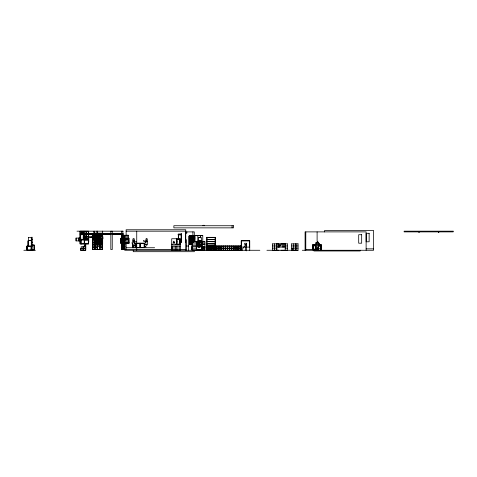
<?xml version="1.0" encoding="UTF-8"?>
<svg xmlns="http://www.w3.org/2000/svg" width="477" height="477" viewBox="0 0 477 477"><rect width="100%" height="100%" fill="white"/><g stroke="black" fill="none" stroke-linecap="round" stroke-linejoin="round"><path stroke-width="0.72" d="M89.861 236.813L89.807 237.468L99.055 237.445L99.073 236.825M89.879 237.468L89.807 236.83M91.983 236.813L91.912 237.516L92.001 236.83M94.81 236.813L94.738 237.659L94.828 236.83M97.642 236.813L97.642 237.588L99.055 237.576M98.345 237.588L98.363 238.387L99.073 238.387M99.073 238.947L99.055 236.807M99.216 238.947L99.198 236.878L100.683 236.807L100.683 238.929M99.264 238.929L99.264 236.807M100.891 238.929L100.891 236.807M102.507 238.858L102.585 240.354M102.734 238.858L102.734 236.878M102.817 238.947L102.799 236.807L89.789 236.813M85.103 237.331L85.741 237.331M132.463 241.469L132.988 238.816L133.983 238.399L134.395 239.818L133.864 240.348L134.371 241.761L133.81 240.152L134.663 243.216M317.885 241.183L317.557 242.656L317.575 242.119L317.849 242.531L317.205 242.215L315.607 242.775L315.237 244.254M145.849 243.532L145.92 241.183L146.415 240.152L145.861 241.761L146.582 239.919L146.35 240.33L145.831 239.818L146.242 238.399L147.238 238.816L147.727 243.813L146.988 244.987L144.901 244.689M245.22 250.276L246.353 243.902L241.463 250.276M280.094 246.472L280.327 245.685M146.218 241.171L146.499 240.325L145.33 241.38M128.176 239.508L128.039 243.318L128.253 239.502M127.991 235.477L128.23 239.299M173.807 241.219L173.908 243.121L174.01 241.219M318.69 243.3L318.857 243.962L318.69 243.3L318.338 243.604L318.737 244.391M128.957 243.043L124.926 243.192M279.969 245.345L280.303 245.13L280.011 245.315M316.191 248.243L313.639 249.632M318.058 247.128L320.55 245.643M134.687 242.256L136.243 241.457M318.737 243.413L318.338 243.604L318.248 242.918L318.684 242.882M143.756 240.378L143.535 240.849L143.982 241.457L145.539 242.256L147.149 241.386L146.612 241.589M144.048 240.915L144.358 240.796M77.006 231.178L123.191 231.178M126.131 231.178L185.756 231.178M80.047 231.309L88.466 231.309L88.466 239.728M185.392 231.888L194.3 231.888L194.3 236.127M185.964 232.591L186.322 232.591L186.322 233.158M185.464 233.014L186.877 233.014L186.877 231.888M94.112 233.211L102.627 233.211M94.112 233.283L102.627 233.283M121.438 233.652L122.142 233.652M82.259 233.819L80.768 233.819L80.768 234.386L82.259 234.386M84.495 233.819L123.209 233.819L123.209 234.386L112.041 234.386M80.768 233.891L82.181 233.891M97.04 233.891L85.013 233.819M123.209 233.891L97.743 233.819M181.296 234.004L178.326 234.004L178.326 238.959M80.047 234.07L88.537 234.07M177.975 234.362L181.51 234.362M84.495 234.386L110.551 234.386M83.702 234.529L80.374 234.529L80.374 239.728M80.446 234.636L83.63 234.636L83.63 239.621M121.438 234.636L121.754 234.636M83.558 234.744L80.518 234.744L80.518 239.514L83.558 239.514M178.326 234.714L181.296 234.714M181.188 234.833L178.434 234.833L178.434 238.959M122.851 235.423L124.974 235.423L124.974 249.566M96.801 235.495L95.054 235.495L95.054 236.622M97.529 235.495L99.86 235.495L99.86 236.574M192.642 244.319L189.751 244.343L189.751 235.638L202.767 235.644L202.767 244.343L200.942 244.331M189.751 235.662L202.767 235.662M189.751 235.781L191.73 235.781L191.73 244.272M191.873 235.781L193.358 235.781L193.358 242.149M191.939 235.876L193.286 235.876M94.112 236.037L102.627 236.037M94.112 236.109L102.627 236.109M190.061 236.127L188.642 236.127L188.642 250.276M83.231 236.216L83.231 237.671M83.797 236.544L88.466 236.544M193.501 236.473L194.914 236.503M83.797 236.616L88.466 236.616M191.873 236.723L193.286 236.723M191.873 236.795L193.286 236.795M100.891 236.878L102.805 236.878M123.65 236.866L124.974 236.866M191.939 236.866L193.286 236.866M123.561 236.98L124.974 236.98M123.984 237.117L122.923 237.117L122.923 235.495L128.367 235.262L123.346 235.262L123.346 239.508M123.984 237.26L122.923 237.26L122.923 238.888L123.984 238.888M193.501 237.266L194.914 237.248M121.438 237.403L121.754 237.403M28.459 237.612L31.291 237.612M198.611 237.612L201.437 237.546L201.437 246.031L197.55 246.031M215.365 250.276L215.365 237.331L206.738 237.331L215.365 237.546M189.751 237.689L191.659 237.689M191.873 237.713L193.286 237.713M189.751 237.761L191.659 237.761M191.873 237.784L193.286 237.784M189.751 237.904L191.659 237.904M191.873 237.856L193.286 237.928M83.797 238.029L88.466 238.029M189.751 237.975L191.659 237.975M81.024 238.077L76.034 238.077L76.034 240.909L80.327 240.909M83.105 238.077L88.764 238.077L88.764 241.97M79.319 238.142L80.804 238.142M83.034 238.142L84.518 238.142M121.438 238.172L121.754 238.172M88.549 238.291L84.733 238.291L84.727 234.529M120.472 238.512L128.963 238.524M123.65 238.816L124.974 238.816M191.873 238.774L193.286 238.774M193.501 238.804L194.914 238.834M96.801 238.888L95.054 238.888L95.054 237.188M97.529 238.888L102.817 238.876M191.873 238.846L193.286 238.917M102.603 238.941L92.61 239.031L92.61 242.423L94.339 242.423M124.974 238.959L122.923 239.031L122.923 242.423L123.984 242.423M176.544 239.204L179.865 239.204L179.865 244.403M123.561 239.299L128.367 239.299L128.355 239.722L121.182 239.71M32.233 239.382L31.524 239.382L32.233 239.454M83.797 239.376L88.466 239.376M83.797 239.448L88.466 239.448M128.367 239.508L121.182 239.502L121.182 243.318L121.534 243.318L121.534 239.71M215.365 239.454L206.738 239.454L215.365 239.663M193.501 239.597L194.914 239.597M80.047 239.728L88.537 239.728M94.13 239.645L102.603 239.645M189.751 239.812L191.659 239.812M191.873 239.764L193.286 239.764M84.363 243.759L84.363 239.943L88.358 239.907M189.751 239.883L191.73 239.883M191.873 239.836L193.358 239.883M84.363 239.943L88.323 239.943L88.323 243.759M189.751 240.026L191.73 240.026M191.873 240.026L193.358 240.026M189.751 240.098L191.659 240.098M191.873 240.098L193.286 240.098L193.286 242.077L191.873 242.077M191.939 240.169L193.286 240.169M28.459 240.372L31.291 240.372M94.052 240.354L102.68 240.354M193.501 240.378L194.914 240.36M198.611 240.372L201.437 240.372M28.459 240.444L31.291 240.444M94.052 240.497L102.68 240.497M198.611 240.444L201.437 240.444M94.196 240.569L98.226 240.569M102.519 240.569L98.489 240.569L98.489 241.982L98.441 240.497M122.923 240.652L123.984 240.652M122.923 240.796L124.974 240.796M177.009 240.891L177.009 242.346M249.656 240.867L241.308 240.867L241.308 247.092M28.042 240.939L28.042 245.923M123.561 240.939L124.974 240.939M191.873 241.016L193.286 241.016M198.193 240.939L197.925 246.526M191.873 241.088L193.286 241.088M191.939 241.159L193.286 241.159M193.501 241.141L194.914 241.165M215.365 241.577L206.738 241.577L215.365 241.785M94.267 241.69L95.114 241.69M95.257 241.69L96.104 241.69M96.318 241.69L97.165 241.69M97.308 241.69L98.155 241.69M98.56 241.69L99.407 241.69M99.55 241.69L100.397 241.69M100.611 241.69L101.458 241.69M101.601 241.69L102.448 241.69M94.267 241.911L95.114 241.911L95.114 240.569M95.257 241.911L96.104 241.911L96.104 240.569M96.318 241.911L97.165 241.911M97.308 241.911L98.155 241.911M98.56 241.911L99.407 241.911L99.407 240.569M99.55 241.911L100.397 241.911L100.397 240.569M100.611 241.911L101.458 241.911L101.458 240.569M101.601 241.911L102.448 241.911L102.448 240.569M196.464 241.857L204.883 241.857M94.052 241.982L102.68 241.982M189.751 242.006L191.659 241.934M191.873 242.006L202.051 241.928M32.233 242.209L31.387 242.209L32.233 242.28M94.052 242.125L102.543 242.191M189.751 242.149L191.659 242.149M189.751 242.221L191.659 242.221M179.811 242.495L181.296 242.495L181.296 233.676M94.392 242.566L92.61 242.566L92.61 244.194L102.68 244.105L102.662 231.089M123.984 242.566L122.923 242.566L122.923 245.959L123.984 245.959M124.747 242.692L128.355 242.9L124.539 242.9M123.65 242.775L124.974 242.775M200.942 242.847L201.437 242.847M121.534 242.966L128.963 242.966M200.942 242.918L201.437 242.918M121.534 243.181L124.503 243.014M246.734 243.27L244.618 243.27L244.618 244.427L245.673 244.427M124.926 243.336L124.503 243.318L124.539 239.508M135.867 243.353L144.358 243.353M121.2 243.532L121.516 243.604M124.521 243.532L124.908 243.544M215.365 243.699L206.738 243.699L215.365 243.908M88.358 243.795L80.225 243.795L80.225 239.907M276.785 243.795L276.809 250.204M285.18 243.795L285.204 250.276M94.267 243.807L96.104 243.807M96.39 243.807L98.226 243.807M98.506 243.807L100.349 243.807M100.629 243.807L102.472 243.807M272.564 243.872L278.926 243.842L278.908 247.402L278.926 243.825M280.959 243.872L287.321 243.842M291.668 243.872L298.036 243.842M192.398 243.974L196.291 243.974M276.72 243.98L285.204 243.908M94.267 244.033L98.226 244.033M98.506 244.033L100.349 244.033M100.629 244.033L102.472 244.033M189.751 244.057L191.659 244.057M202.123 244.087L204.883 244.087M122.923 244.194L123.984 244.194M189.751 244.129L191.73 244.129M196.464 244.158L204.883 244.158M122.923 244.26L123.984 244.26M189.751 244.272L191.873 244.272L191.873 235.638M196.464 244.224L202.051 244.23M122.923 244.331L123.984 244.331M196.733 244.343L198.426 244.337M171.708 244.403L180.193 244.403M196.989 244.689L198.402 244.689M316.323 244.689L312.787 244.689L312.787 249.99L313.001 244.898M317.742 244.689L321.277 244.689L321.277 249.99L321.063 244.898M123.65 244.755L124.974 244.755M132.654 247.742L132.159 242.435L132.445 244.773L135.486 244.773L135.486 247.742M32.066 244.969L34.189 244.969L34.189 249.99L33.98 245.178M123.561 244.898L124.974 244.898M196.989 244.898L198.402 244.898M312.787 244.898L316.323 244.898M317.742 244.898L321.277 244.898M32.239 246.526L31.458 246.526L31.458 245.112L34.189 245.178M85.741 245.112L84.96 245.112L84.96 246.526M315.619 245.381L313.496 245.381L313.496 249.978L313.711 245.595M317.742 245.381L320.568 245.381L320.568 249.978L320.359 245.595M136.476 245.476L132.654 245.476L132.445 244.773M200.942 245.679L201.437 245.679M313.496 245.595L316.323 245.595M318.445 245.595L320.568 245.595M200.942 245.75L201.437 245.75M84.96 245.816L84.185 245.816L84.185 246.526M206.744 245.816L215.3 245.816M192.398 245.959L196.291 245.959M272.582 245.965L278.95 245.989M281.686 245.989L287.345 245.965M291.691 245.965L298.053 245.965M31.291 246.031L27.398 246.031L27.398 250.276M180.193 246.031L172.06 246.031L172.06 249.918L180.193 249.918M186.525 246.031L188.642 246.031M214.757 246.031L241.63 246.031M27.91 246.156L26.551 246.156L26.551 249.978L26.766 246.37M123.984 246.102L122.923 246.102L122.923 249.495L123.984 249.495L123.984 235.423M192.398 246.102L196.291 246.102M214.829 246.102L216.808 246.102M219.068 246.102L221.054 246.102L221.054 248.082M223.17 246.102L221.191 246.102L221.191 248.082M225.436 246.102L227.416 246.102L227.416 248.082M229.538 246.102L227.559 246.102L227.559 248.082M231.804 246.102L233.784 246.102L233.784 248.082M235.906 246.102L233.921 246.102L233.921 248.082M241.612 246.102L240.289 246.102L240.289 248.082M197.478 246.21L201.228 246.245M26.551 246.37L27.91 246.37M196.464 246.454L202.051 246.454M196.464 246.526L204.955 246.526M206.738 246.526L215.365 246.526M83.624 246.669L85.747 246.669M196.464 246.597L204.883 246.597M206.738 246.669L215.222 246.669L215.222 248.153M83.624 246.74L85.747 246.74M123.65 246.74L124.974 246.74M206.881 246.74L210.912 246.74L210.912 248.153M215.205 246.74L211.174 246.74L211.174 248.153L211.12 246.669M123.561 246.877L124.974 246.877M196.572 246.812L201.556 246.812M191.456 247.164L192.774 247.092M241.243 247.092L249.727 247.092M276.72 247.092L285.204 247.092M121.438 247.295L121.754 247.295M202.051 247.444L204.955 247.444M135.867 247.527L144.358 247.527M122.923 247.73L123.984 247.73M126.327 247.742L154.62 247.742M202.123 247.73L204.883 247.73M122.923 247.802L123.984 247.867M202.123 247.802L204.883 247.802M206.952 247.861L207.799 247.861M207.942 247.861L208.789 247.861M209.004 247.861L209.85 247.861M209.993 247.861L210.84 247.861M211.245 247.861L212.092 247.861M212.235 247.861L213.082 247.861M213.297 247.861L214.143 247.861M214.286 247.861L215.133 247.861M207.459 247.939L215.365 247.939M316.001 247.897L318.26 247.897M315.434 248.01L315.649 250.276M83.624 248.153L85.747 248.153L85.675 246.526L83.624 246.526L83.624 250.276L85.747 250.276L85.741 243.675M192.398 248.123L196.291 248.112M206.738 248.153L215.365 248.153M272.564 248.129L276.833 248.112M285.18 248.082L287.345 248.129M291.668 248.159L298.053 248.112M216.808 248.225L215.485 248.225L241.63 248.153L240.289 248.225L240.289 250.204L242.268 250.204M219.068 248.225L221.054 248.225L221.054 250.204L219.068 250.204M223.17 248.225L221.191 248.225L221.191 250.204L223.17 250.204M225.436 248.225L227.416 248.225L227.416 250.204L225.436 250.204M229.538 248.225L227.559 248.225L227.559 250.204L229.538 250.204M231.804 248.225L233.784 248.225L233.784 250.204L231.804 250.204M235.906 248.225L233.921 248.225L233.921 250.204L235.906 250.204M27.356 248.362L27.29 250.276M83.624 248.362L85.747 248.296M206.738 248.296L215.222 248.362M316.001 248.463L318.26 248.463M123.65 248.72L124.974 248.72M366.151 248.857L373.592 248.857M202.123 248.928L204.883 248.928M202.123 249L204.883 249M191.456 249.143L192.75 249.143M121.438 249.215L122.142 249.215M192.774 249.215L191.456 249.215L191.456 247.092M32.066 249.638L34.189 249.787L32.066 249.847M171.642 249.566L121.438 249.566L121.438 231.25L122.851 231.25L122.851 249.566M179.811 249.566L185.756 249.566M305.793 249.566L315.696 249.566M196.464 249.948L201.664 249.948L201.664 246.621M27.29 249.984L31.077 250.061L31.077 246.245L27.326 246.21L27.356 250.276M192.249 249.978L192.034 248.517M192.434 250.061L196.256 250.061M206.952 249.984L208.789 249.984M208.896 250.061L215.365 250.061M27.356 250.204L29.341 250.276M29.753 250.186L32.168 250.204M80.863 250.204L82.843 250.204M83.696 250.204L85.675 250.204M192.052 250.192L192.225 241.785L204.955 241.785L204.883 250.276M196.464 250.204L204.883 250.204M206.952 250.204L208.789 250.204M209.069 250.204L210.912 250.204M211.192 250.204L216.808 250.204M278.95 250.276L272.564 250.252L272.582 243.825M281.001 250.276L287.345 250.252L287.321 243.825M291.715 250.252L298.053 250.252L298.03 243.825M23.85 250.276L35.417 250.276M259.846 250.276L124.718 250.276L124.718 249.566M266.917 250.276L298.053 250.276M302.287 250.276L373.592 250.276L373.592 230.469L324.581 230.469L324.581 231.941M144.704 244.641L146.988 244.987L146.081 244.373M135.051 243.455L134.12 243.306L133.029 241.565M317.354 243.968L316.847 243.825L317.211 243.991L316.895 242.775L316.305 243.002L316.561 244.176M134.896 241.38L133.733 240.325L134.013 241.171M317.205 242.215L318.708 242.811L319.035 243.664M312.99 244.868L316.156 246.746M318.058 247.873L321.224 249.751M319.107 243.884L318.767 243.634L319.268 244.302M134.83 242.882L133.834 241.058M145.563 246.597L146.028 247.068M145.402 246.448L145.849 246.937M97.618 231.16L97.618 238.929M366.121 250.276L366.121 231.888L305.083 231.888L305.083 250.276M360.153 250.276L360.153 250.98L313.967 250.98L313.967 250.276M318.26 250.276L318.26 246.031L316.001 246.031L316.001 250.276M318.093 248.463L318.093 250.276M318.052 248.01L318.052 250.276M317.11 231.888L317.11 241.463M317.11 248.07L317.11 250.276M316.168 248.463L316.168 250.276M315.434 244.969L315.434 250.276M305.793 231.888L305.793 250.276M293.743 243.842L293.719 250.252M292.377 248.129L292.377 250.252M291.691 243.825L291.668 250.282M285.133 243.908L285.133 247.164M283.01 243.842L283.028 247.402M280.977 243.825L280.959 245.285M276.72 243.908L276.72 250.276M274.615 243.842L274.615 250.252M249.727 250.276L249.727 240.724L241.243 240.724L241.243 250.276M249.656 240.724L249.656 247.092M246.353 243.902L246.353 250.884M240.217 246.031L240.217 250.276M240.146 248.082L240.146 246.102L238.166 246.102L238.166 248.082M238.095 246.031L238.095 250.276M238.029 248.082L238.029 246.102L236.043 246.102L236.043 248.082M235.972 246.031L235.972 250.276M233.855 246.031L233.855 250.276M232.072 225.734L232.072 227.857M231.733 246.031L231.733 250.276M231.661 248.082L231.661 246.102L229.681 246.102L229.681 248.082M229.61 246.031L229.61 250.276M227.487 246.031L227.487 250.276M225.365 246.031L225.365 250.276M225.293 248.082L225.293 246.102L223.314 246.102L223.314 248.082M223.242 246.031L223.242 250.276M221.119 246.031L221.119 250.276M219.003 246.031L219.003 250.276M218.931 248.082L218.931 246.102L216.952 246.102L216.952 248.082M216.88 246.031L216.88 250.276M215.288 246.526L215.3 245.112L206.744 245.112L206.738 250.276M215.222 248.296L215.222 250.276M215.133 246.74L215.205 248.153M215.157 248.362L215.157 250.276M215.067 237.546L215.067 250.061M214.286 246.74L214.286 248.153M214.143 246.74L214.215 248.153M213.744 245.816L213.732 246.526M213.297 246.74L213.297 248.153M213.314 248.362L213.314 250.276M213.153 246.74L213.153 248.153M213.082 246.74L213.082 248.088M213.034 248.362L213.034 250.276M212.951 245.816L212.98 246.526M212.235 246.74L212.235 248.153M212.176 245.816L212.199 246.526M212.164 246.74L212.164 248.153M212.092 246.74L212.092 248.088M211.424 245.816L211.412 246.526M211.245 246.74L211.245 248.153M211.192 248.362L211.192 250.276M211.12 248.296L211.12 250.276M210.983 246.669L210.983 248.153M210.983 248.296L210.983 250.276M210.912 248.362L210.912 250.276M209.856 245.816L209.868 246.526M209.838 245.816L209.838 246.526M209.087 245.816L209.063 246.526M209.069 248.362L209.069 250.276M209.004 246.74L209.004 248.153M209.004 248.362L209.004 250.276M208.932 246.74L208.86 248.153M208.86 248.362L208.86 250.276M208.789 246.74L208.789 248.088M208.789 248.362L208.789 250.276M208.282 245.816L208.3 246.526M207.871 246.669L207.942 248.153M207.799 246.74L207.799 248.088M207.519 245.816L207.531 246.526M207.042 237.546L207.042 245.643M206.881 246.669L206.952 248.153M206.881 248.296L206.952 250.276M206.779 237.546L206.779 245.643M204.383 225.734L204.383 225.311L203.011 225.311L203.011 225.734M202.123 241.785L202.123 250.276M202.051 241.857L202.051 250.276M201.556 249.876L201.556 246.692L196.572 246.692L196.572 249.876M201.455 246.764L201.455 249.805L196.679 249.805L196.679 246.764M201.372 240.831L201.372 246.031M201.234 241.046L201.234 245.816M200.644 235.662L200.644 237.826M200.573 235.662L200.573 237.826M199.648 241.857L199.648 246.526M199.577 241.857L199.577 246.526M199.481 237.331L198.843 237.331M198.611 237.546L198.611 246.031M198.235 241.857L198.235 246.526M198.193 240.831L198.164 246.526M197.818 235.662L197.746 244.319M197.705 246.74L197.705 242.495L197.496 246.74M196.822 241.857L196.822 246.526M196.464 241.785L196.464 250.276M196.291 241.964L196.291 250.097L192.398 250.097L192.398 241.964M194.914 235.71L194.914 241.934M194.3 250.276L194.3 251.689L133.262 251.689L133.262 250.276M193.501 235.638L193.501 242.113M193.286 235.805L193.286 239.836M192.887 231.888L192.887 236.127M192.887 237.033L192.887 238.506M192.034 245.381L192.034 247.056M191.521 247.164L191.521 249.143M190.043 235.853L190.043 237.689M190.043 237.975L190.043 239.812M190.043 240.098L190.043 241.934M190.043 242.221L190.043 244.057M189.822 235.853L189.822 237.689M189.822 237.975L189.822 239.812M189.822 240.098L189.822 241.934M189.822 242.221L189.822 244.057M186.31 239.663L186.31 250.276M185.756 250.276L185.756 229.765L126.131 229.765L126.131 249.566M185.398 234.004L185.398 242.495M181.159 233.724L181.188 242.394M180.193 250.276L180.193 238.744L171.708 238.744L171.708 250.276M180.121 238.816L180.121 244.403M179.841 246.031L179.841 249.918M177.915 246.066L177.915 249.882M177.009 239.311L177.009 244.296M176.514 238.816L176.544 244.403M176.442 238.816L176.442 244.403M175.816 243.985L175.816 244.403M174.719 243.294L174.719 242.751L173.103 242.751L173.103 243.294M174.022 246.066L174.022 249.882M172.096 246.066L172.096 249.882M172.006 243.985L172.006 244.403M144.358 247.742L144.358 243.145L135.867 243.145L135.867 247.742M144.143 247.527L144.143 243.568L140.327 243.568L140.327 247.742M140.113 243.145L140.113 247.742M139.904 247.742L139.904 243.568L136.082 243.568L136.082 247.527M136.738 231.178L136.738 250.276M136.476 244.773L136.476 247.742M136.261 245.476L136.261 247.742M135.271 245.476L135.271 247.742M133.858 245.476L133.858 247.742M133.643 245.476L133.643 247.742M132.868 245.476L132.868 247.742M128.748 238.512L128.963 243.336L128.963 238.297L120.472 238.297L120.472 243.318L120.687 238.512M128.653 239.317L128.641 239.704M128.015 235.477L128.015 239.299M124.718 238.309L124.718 243.336M123.561 235.262L123.561 239.508M121.754 233.843L121.754 239.746M121.754 243.359L121.754 249.215M121.647 234.636L121.647 237.403M121.647 238.172L121.647 239.555M121.647 243.598L121.647 247.295M121.54 234.636L121.54 237.403M121.54 238.172L121.54 239.555M121.54 243.598L121.54 247.295M121.319 239.502L121.319 243.318M102.543 240.497L102.543 241.982M102.543 242.125L102.543 244.105M102.472 242.191L102.472 244.105M102.406 236.836L102.406 235.423L92.508 235.423L92.508 249.566L102.406 249.566L102.406 238.959M102.305 236.574L102.305 235.495L100.003 235.495L100.003 236.574M101.601 240.569L101.601 241.982M101.076 239.645L101.058 240.354M100.611 240.569L100.611 241.982M100.558 242.191L100.629 244.105M100.468 240.569L100.468 241.982M100.349 242.191L100.349 244.105M100.301 239.645L100.277 240.354M99.86 244.26L99.86 245.959L97.529 245.959L97.529 244.26M99.55 240.569L99.55 241.982M99.532 239.645L99.502 240.354M99.478 240.569L99.478 241.982M98.56 240.569L98.56 241.982M98.506 242.191L98.506 244.105M98.441 242.125L98.441 244.105M98.298 240.497L98.298 241.982M98.298 242.125L98.298 244.105M98.155 240.569L98.226 241.982M98.226 242.191L98.226 244.105M97.976 239.645L97.964 240.354M97.308 240.569L97.308 241.982M97.195 239.645L97.207 240.354M97.165 240.569L97.236 241.982M96.98 231.089L96.98 238.929M96.426 239.645L96.437 240.354M96.39 242.191L96.39 244.105M96.318 240.569L96.318 241.982M96.318 242.191L96.318 244.105M96.175 240.569L96.247 241.982M96.175 242.191L96.175 244.105M96.104 242.191L96.104 244.105M95.668 239.645L95.68 240.354M95.656 239.645L95.656 240.354M95.185 240.497L95.257 241.982M94.911 236.574L94.911 235.495L92.61 235.495L92.61 236.574M94.911 237.26L94.911 238.888L92.61 238.888L92.61 237.26M94.899 239.645L94.911 240.354M94.196 240.497L94.267 241.982M94.196 242.125L94.267 244.105M94.142 240.354L94.076 231.089L94.052 244.105M88.394 234.141L88.394 239.728M86.236 231.309L86.236 234.07M86.17 231.309L86.17 239.728M86.099 234.141L86.099 239.728M85.675 248.362L85.675 250.276M85.103 243.675L85.103 246.526M84.793 231.238L84.733 240.497M84.518 238.077L84.518 240.199M84.22 243.759L84.22 239.943L80.261 239.943L80.261 243.759M83.869 234.141L83.869 239.728M83.797 231.238L83.797 239.728M83.725 231.309L83.702 239.728M83.696 248.362L83.696 250.276M83.201 246.74L83.201 248.153M82.599 231.309L82.599 234.07M82.527 231.309L82.527 234.07M81.966 231.238L81.966 234.141M81.466 239.728L81.466 243.974M81.394 231.309L81.394 234.07M81.323 231.309L81.323 234.07M80.863 248.362L80.863 250.276M80.118 231.309L80.118 239.728M78.932 238.077L78.932 240.909M78.86 238.077L78.86 240.909M76.105 238.077L76.105 240.909M32.168 250.276L32.233 237.26L31.595 237.26L31.601 246.526M31.47 245.112L31.47 246.526M31.291 237.546L31.291 250.276M28.459 237.546L28.459 246.031M28.042 240.831L28.042 246.031M418.794 232.001L419.14 232.239L418.794 232.001M438.476 232.001L438.822 232.239L438.476 232.001M233.486 225.734L173.867 225.734L173.867 227.857L233.533 227.857L233.486 225.734M453.15 231.178L404.132 231.178L404.132 231.888L453.15 231.888L453.15 231.178M88.537 231.238L80.047 231.238L80.047 243.974L88.537 243.974L88.537 231.238M112.244 231.25L110.825 231.25L110.825 249.566L112.244 249.566L112.244 231.25M369.138 233.301L366.169 233.301L366.169 241.785L369.138 241.785L369.138 233.301M361.667 234.714L358.698 234.714L358.698 243.204L361.667 243.204L361.667 234.714M194.914 238.029L193.501 238.029L194.914 238.041M179.793 239.311L176.609 239.311L176.609 244.296L179.793 244.296L179.793 239.311M179.722 239.418L176.681 239.418L176.681 244.194L179.722 244.194L179.722 239.418M295.913 243.795L295.895 250.204L295.913 243.795M94.911 244.331L92.61 244.331L92.61 245.959L94.911 245.959L94.911 244.331M97.386 244.331L95.054 244.331L95.054 245.959L97.386 245.959L97.386 244.331M102.305 244.331L100.003 244.331L100.003 245.959L102.305 245.959L102.305 244.331M94.911 246.102L92.61 246.102L92.61 247.73L94.911 247.73L94.911 246.102M97.386 246.102L95.054 246.102L95.054 247.73L97.386 247.73L97.386 246.102M99.86 246.102L97.529 246.102L97.529 249.495L99.86 249.495L99.86 246.102M102.305 246.102L100.003 246.102L100.003 247.73L102.305 247.73L102.305 246.102M83.266 246.74L81.15 246.74L81.15 248.153L83.266 248.153L83.266 246.74M199.976 246.937L198.527 247.092L199.976 246.937M94.911 247.867L92.61 247.867L92.61 249.495L94.911 249.495L94.911 247.867M97.386 247.867L95.054 247.867L95.054 249.495L97.386 249.495L97.386 247.867M102.305 247.867L100.003 247.867L100.003 249.495L102.305 249.495L102.305 247.867M218.931 248.225L216.952 248.225L216.952 250.204L218.931 250.204L218.931 248.225M225.293 248.225L223.314 248.225L223.314 250.204L225.293 250.204L225.293 248.225M231.661 248.225L229.681 248.225L229.681 250.204L231.661 250.204L231.661 248.225M238.029 248.225L236.043 248.225L236.043 250.204L238.029 250.204L238.029 248.225M240.146 248.225L238.166 248.225L238.166 250.204L240.146 250.204L240.146 248.225M82.915 248.362L80.792 248.362L80.792 250.276L82.915 250.276L82.915 248.362M133.882 240.33L133.643 239.919L133.864 240.348M214.519 246.526L214.537 245.816L214.507 246.526M210.643 246.526L210.643 245.816L210.631 246.526M209.993 248.153L209.993 246.74L209.922 248.153M175.983 249.882L175.983 246.066L175.947 249.882M101.845 240.354L101.828 239.645L101.816 240.354M98.751 240.354L98.763 239.645L98.733 240.354"/></g></svg>
